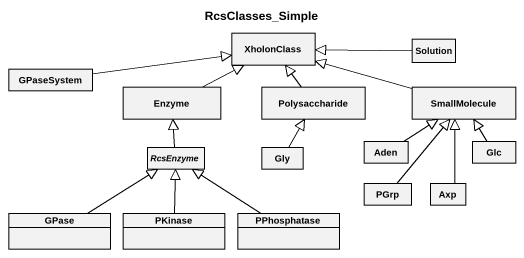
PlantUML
@startuml
title RcsClasses_Simple
hide circle
hide empty members
class XholonClass
class Solution
class GPaseSystem
class Enzyme
class Polysaccharide
class SmallMolecule
abstract class RcsEnzyme
class Gly
class Aden
class Glc
class PGrp
class Axp
class GPase
class PKinase
class PPhosphatase
Solution -left-|> XholonClass
GPaseSystem -right-|> XholonClass
Enzyme -right-|> XholonClass
Polysaccharide -up-|> XholonClass
SmallMolecule -left-|> XholonClass
RcsEnzyme -up-|> Enzyme
Gly -up-|> Polysaccharide
Aden -up-|> SmallMolecule
Glc -up-|> SmallMolecule
PGrp -up-|> SmallMolecule
Axp -up-|> SmallMolecule
GPase -up-|> RcsEnzyme
PKinase -up-|> RcsEnzyme
PPhosphatase -up-|> RcsEnzyme
@enduml
